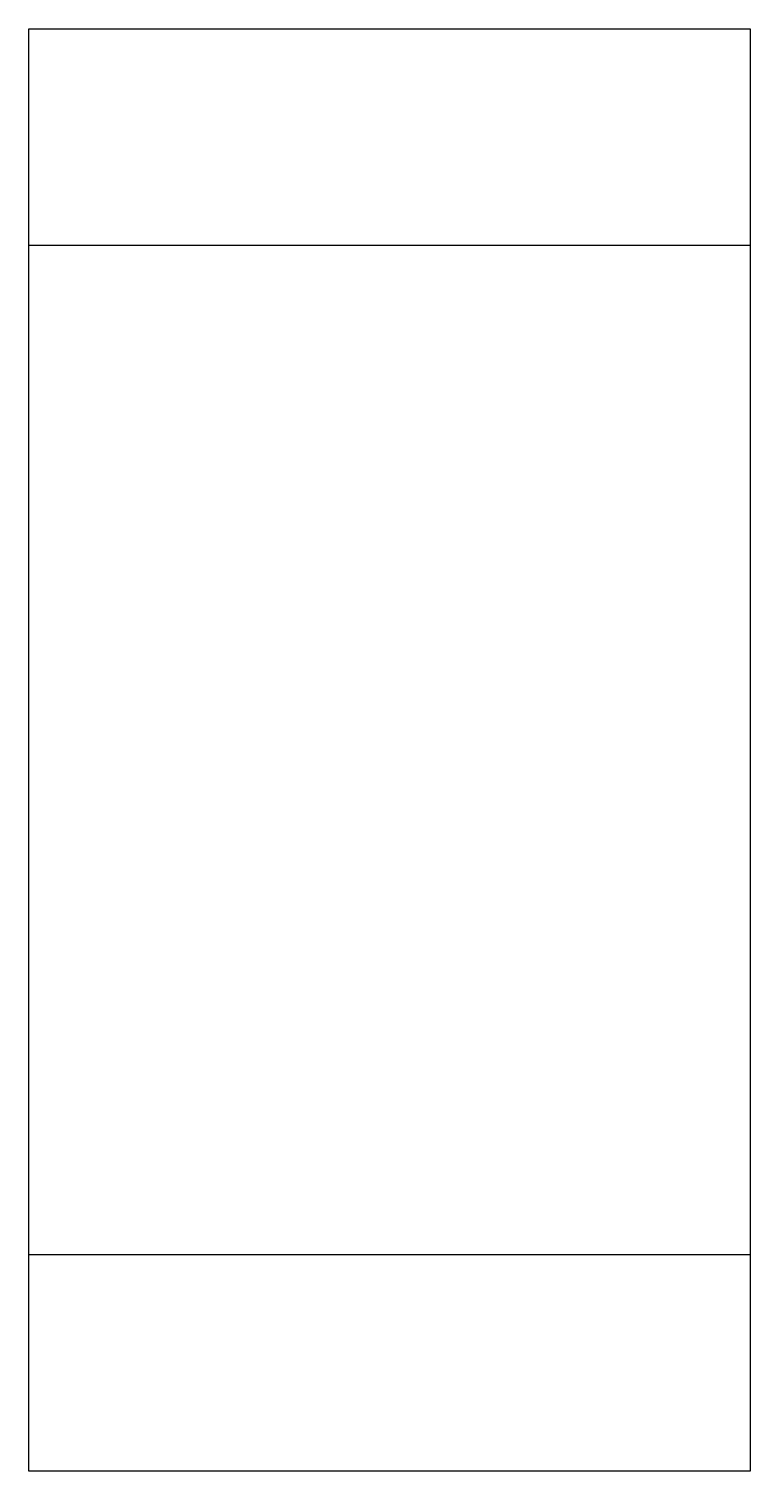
# Model space of a CAD drawing. Header units: millimetres. Extents: x -9.8 to 5.2, y -2 to 2.
# Drawn here: x -9.804 to -7.804, y -2 to 2 of the extents above; entities outside this region: 2.
import ezdxf

# ---------------------------------------------------------------- set-up
doc = ezdxf.new("R2010")
doc.units = ezdxf.units.MM
doc.layers.get('0').update_dxf_attribs({"linetype": 'CONTINUOUS'})

msp = doc.modelspace()

# ---------------------------------------------------------------- linework, layer by layer
for p, q in [((-9.8038, -2), (-9.8038, 2)), ((-9.8038, 2), (-7.8038, 2)), ((-7.8038, 2), (-7.8038, -2)), ((5.1962, 2), (2.1962, 2)), ((-7.8038, 1.4), (-7.8038, -1.4)), ((-7.8038, -2), (-9.8038, -2)), ((5.1962, -2), (2.1962, -2))]:
    msp.add_line(p, q)
msp.add_lwpolyline([(-7.8038, -1.4), (-9.8038, -1.4), (-9.8038, 1.4), (-7.8038, 1.4)], close=True)

doc.saveas('drawing.dxf')
